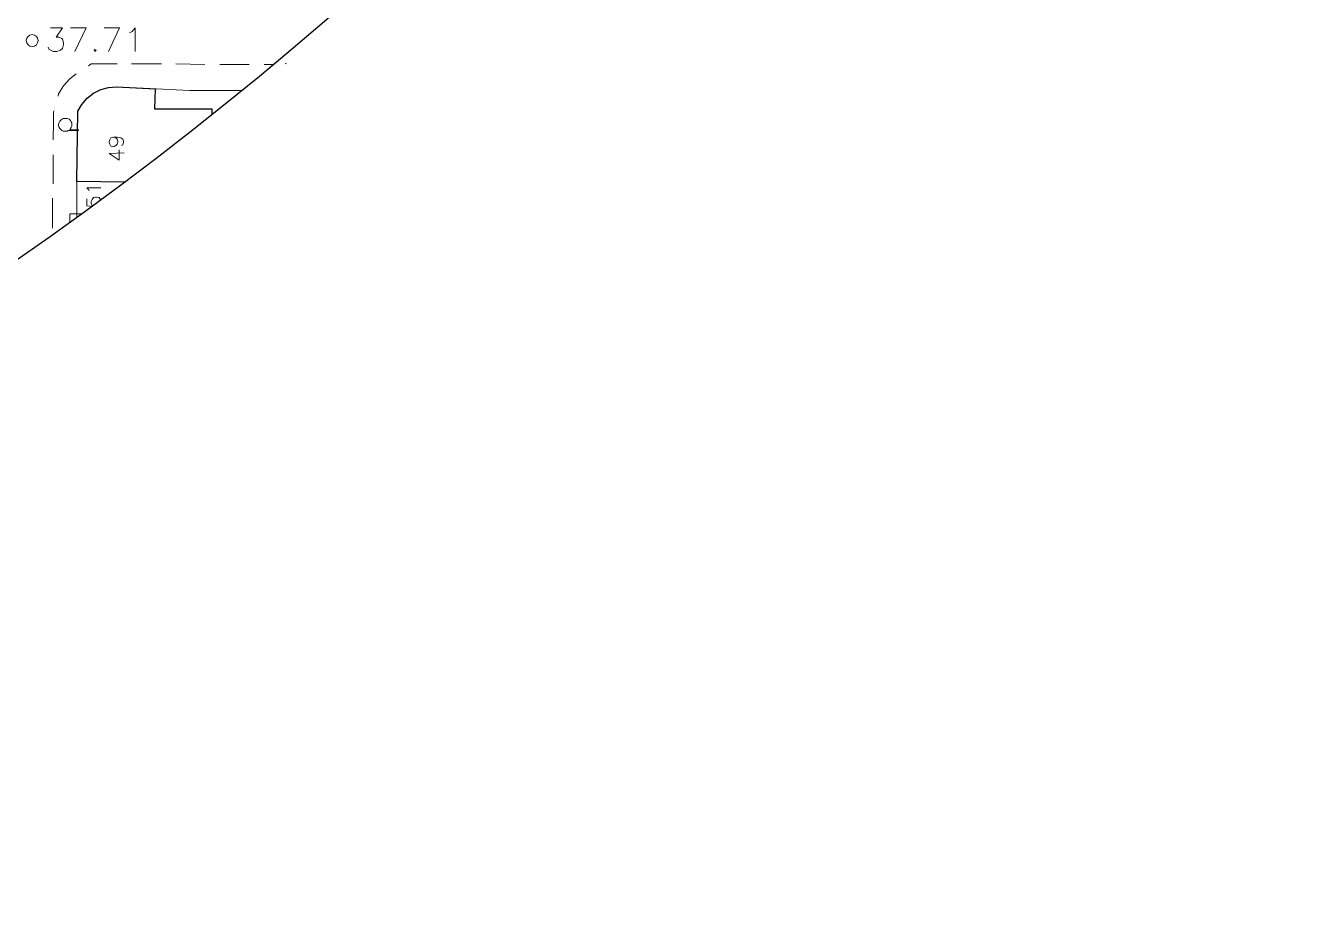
# Model space of a CAD drawing. Extents: x -2391 to 32076, y -11492 to 5852.
# Drawn here: x 4837.1 to 5011.5, y -1771.5 to -1650.4 of the extents above; entities that cross this region are included whole.
import ezdxf

# ---------------------------------------------------------------- set-up
doc = ezdxf.new("R2010")
doc.units = 0
doc.header["$LTSCALE"] = 7
for name, color, linetype in [('ALVE-CT', 3, 'CONTINUOUS'), ('PDF2_A101 - EDIFICACAO', 7, 'CONTINUOUS'), ('PDF2_A119 - TELHEIRO', 7, 'CONTINUOUS'), ('PDF2_A123 - N DE PORTA', 7, 'CONTINUOUS'), ('PDF2_A124 - MURO', 7, 'CONTINUOUS'), ('PDF2_C301 - MEIO_FIO_2D', 7, 'CONTINUOUS'), ('PDF2_F602 - ARVORE_ISOLADA', 7, 'CONTINUOUS'), ('PDF2_N1403 - COTA_DE_APARELHO', 7, 'CONTINUOUS')]:
    doc.layers.add(name, color=color, linetype=linetype)

msp = doc.modelspace()

# ---------------------------------------------------------------- linework, layer by layer
at = {"layer": 'ALVE-CT'}
msp.add_circle((4550.796, -1271.53), 500, dxfattribs=at)
at = {"layer": 'PDF2_A101 - EDIFICACAO', "lineweight": 30}
msp.add_lwpolyline([(4850.498, -1671.753), (4843.993, -1671.656), (4844.162, -1662.088), (4844.67, -1661.157), (4845.432, -1660.31), (4846.279, -1659.633), (4847.295, -1659.125), (4848.311, -1658.871), (4849.411, -1658.786), (4854.661, -1659.04), (4854.576, -1661.75), (4862.365, -1661.75), (4862.365, -1662.586)], dxfattribs=at)
at = {"layer": 'PDF2_A119 - TELHEIRO', "lineweight": 9}
msp.add_lwpolyline([(4843.062, -1677.215), (4843.062, -1676.058), (4844.661, -1676.058)], dxfattribs=at)
at = {"layer": 'PDF2_A123 - N DE PORTA', "lineweight": 9}
for points in [[(4848.988, -1665.644), (4849.327, -1665.729), (4849.496, -1665.898), (4849.581, -1666.152), (4849.581, -1666.322), (4849.496, -1666.576), (4849.327, -1666.745), (4849.073, -1666.914), (4848.988, -1666.914), (4848.649, -1666.83), (4848.48, -1666.576), (4848.395, -1666.322), (4848.395, -1666.237), (4848.48, -1665.983), (4848.649, -1665.729), (4848.988, -1665.644), (4849.496, -1665.644), (4850.004, -1665.729), (4850.258, -1665.898), (4850.343, -1666.152), (4850.343, -1666.322), (4850.258, -1666.66), (4850.089, -1666.745)], [(4850.427, -1667.761), (4848.395, -1667.846), (4849.75, -1668.777), (4849.75, -1667.338)], [(4845.686, -1672.925), (4845.602, -1672.756), (4845.348, -1672.502), (4847.295, -1672.502)], [(4845.348, -1674.026), (4845.348, -1674.957), (4846.194, -1675.042), (4846.11, -1674.957), (4845.94, -1674.619), (4845.94, -1674.365), (4846.11, -1674.111), (4846.279, -1673.857), (4846.533, -1673.772), (4846.702, -1673.772), (4847.041, -1673.857), (4847.21, -1674.111), (4847.233, -1674.178)]]:
    msp.add_lwpolyline(points, dxfattribs=at)
at = {"layer": 'PDF2_A124 - MURO', "lineweight": 9}
for points in [[(4843.993, -1676.543), (4843.993, -1676.058), (4843.993, -1671.656), (4844.162, -1662.088), (4844.67, -1661.157), (4845.432, -1660.31), (4846.279, -1659.633), (4847.295, -1659.125), (4848.311, -1658.871), (4849.411, -1658.786), (4859.317, -1659.294), (4866.452, -1659.294)], [(4850.498, -1671.753), (4843.993, -1671.656)]]:
    msp.add_lwpolyline(points, dxfattribs=at)
at = {"layer": 'PDF2_C301 - MEIO_FIO_2D', "lineweight": 9}
for points in [[(4841.453, -1660.056), (4841.538, -1659.718), (4842.215, -1658.617), (4843.062, -1657.686), (4843.908, -1657.008)], [(4845.602, -1655.908), (4845.94, -1655.654), (4848.311, -1655.654), (4848.988, -1655.654), (4849.496, -1655.654)], [(4851.443, -1655.654), (4855.507, -1655.654)], [(4857.455, -1655.654), (4861.434, -1655.739)], [(4863.466, -1655.739), (4867.445, -1655.739)], [(4869.477, -1655.739), (4870.771, -1655.739)], [(4840.776, -1665.983), (4840.86, -1663.528), (4840.86, -1662.173), (4840.945, -1662.004)], [(4840.776, -1671.994), (4840.776, -1668.015)], [(4840.691, -1678.005), (4840.691, -1673.941)]]:
    msp.add_lwpolyline(points, dxfattribs=at)
at = {"layer": 'PDF2_F602 - ARVORE_ISOLADA', "lineweight": 9}
for points in [[(4872.356, -1655.654), (4872.525, -1655.569)], [(4865.431, -1660.123), (4865.582, -1659.972), (4865.618, -1659.972)]]:
    msp.add_lwpolyline(points, dxfattribs=at)
msp.add_lwpolyline([(4843.062, -1664.628), (4842.892, -1664.713), (4842.808, -1664.713), (4842.723, -1664.798), (4842.469, -1664.798), (4842.3, -1664.798), (4842.13, -1664.798), (4841.961, -1664.713), (4841.792, -1664.544), (4841.707, -1664.459), (4841.622, -1664.29), (4841.538, -1664.036), (4841.538, -1663.866), (4841.622, -1663.612), (4841.707, -1663.443), (4841.876, -1663.274), (4842.13, -1663.104), (4842.3, -1663.104), (4842.723, -1663.104), (4842.977, -1663.189), (4843.146, -1663.358), (4843.231, -1663.528), (4843.316, -1663.697), (4843.316, -1663.951), (4843.316, -1664.12), (4843.231, -1664.29), (4843.146, -1664.459), (4843.062, -1664.628), (4842.892, -1664.713), (4844.247, -1664.713), (4844.247, -1664.628)], close=True, dxfattribs=at)
at = {"layer": 'PDF2_N1403 - COTA_DE_APARELHO', "lineweight": 9}
for points in [[(4840.437, -1650.743), (4842.046, -1650.743), (4841.199, -1652.013), (4841.622, -1652.013), (4841.961, -1652.183), (4842.046, -1652.267), (4842.215, -1652.775), (4842.215, -1653.029), (4842.046, -1653.537), (4841.792, -1653.791), (4841.284, -1653.961), (4840.86, -1653.961), (4840.437, -1653.791), (4840.268, -1653.707), (4840.098, -1653.368)], [(4843.739, -1653.961), (4845.263, -1650.743), (4843.146, -1650.743)], [(4848.311, -1653.961), (4849.835, -1650.743), (4847.718, -1650.743)], [(4851.189, -1651.421), (4851.528, -1651.251), (4851.951, -1650.743), (4851.951, -1653.961)]]:
    msp.add_lwpolyline(points, dxfattribs=at)
msp.add_lwpolyline([(4846.448, -1653.707), (4846.364, -1653.791), (4846.448, -1653.961), (4846.618, -1653.791)], close=True, dxfattribs=at)
msp.add_circle((4837.939, -1652.479), 0.804, dxfattribs=at)

doc.saveas('drawing.dxf')
